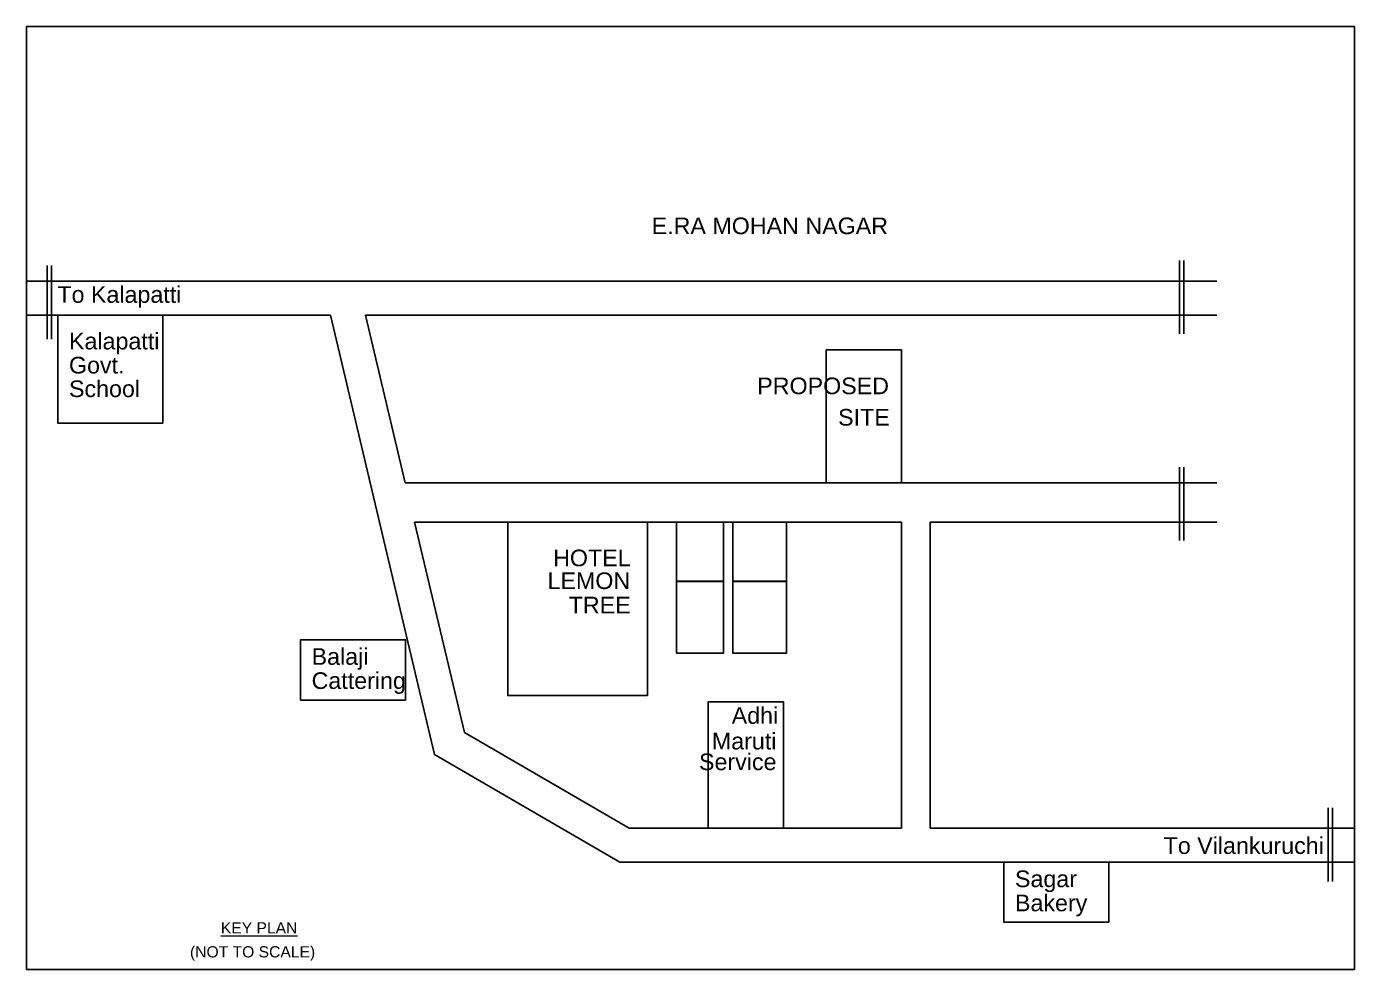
# Model space of a CAD drawing. Header units: metres. Extents: x 1738 to 2075, y -536 to -356.
# Drawn here: x 1737.61 to 1768.83, y -479.27 to -457.1 of the extents above; entities that cross this region are included whole.
import ezdxf

# ---------------------------------------------------------------- set-up
doc = ezdxf.new("R2010")
doc.units = ezdxf.units.M
doc.header["$MEASUREMENT"] = 0
doc.layers.add('LOCATION_PLAN', color=7, linetype='Continuous')
doc.styles.get("Standard").update_dxf_attribs({"font": 'arial.ttf'})

msp = doc.modelspace()

# ---------------------------------------------------------------- linework, layer by layer
for p, q in [((1764.723, -462.6), (1764.723, -464.33)), ((1764.823, -462.6), (1764.823, -464.33)), ((1738.103, -462.722), (1738.103, -464.452)), ((1738.203, -462.722), (1738.203, -464.452)), ((1765.597, -463.092), (1737.615, -463.092)), ((1744.764, -463.892), (1737.615, -463.892)), ((1747.209, -474.223), (1744.764, -463.892)), ((1746.518, -467.831), (1745.586, -463.892)), ((1765.597, -463.892), (1745.586, -463.892)), ((1758.181, -464.706), (1756.412, -464.706)), ((1756.412, -464.706), (1756.412, -467.831)), ((1758.181, -467.831), (1758.181, -464.706)), ((1764.723, -467.461), (1764.723, -469.191)), ((1764.823, -467.461), (1764.823, -469.191)), ((1765.597, -467.831), (1746.518, -467.831)), ((1747.908, -473.704), (1746.737, -468.753)), ((1758.181, -468.753), (1746.737, -468.753)), ((1758.181, -468.753), (1758.181, -475.949)), ((1758.861, -468.753), (1758.861, -475.949)), ((1765.597, -468.753), (1758.861, -468.753)), ((1755.408, -472.985), (1753.639, -472.985)), ((1753.639, -472.985), (1753.639, -475.949)), ((1755.408, -475.949), (1755.408, -472.985)), ((1751.779, -475.949), (1747.908, -473.704)), ((1751.563, -476.749), (1747.209, -474.223)), ((1768.214, -475.471), (1768.214, -477.202)), ((1768.314, -475.471), (1768.314, -477.202)), ((1757.744, -475.949), (1751.779, -475.949)), ((1757.744, -475.949), (1758.181, -475.949)), ((1758.861, -475.949), (1768.833, -475.949)), ((1768.833, -476.749), (1751.563, -476.749))]:
    msp.add_line(p, q)
at = {"lineweight": 30}
for p, q in [((1752.896, -470.141), (1754.003, -470.141)), ((1754.217, -470.141), (1755.481, -470.141))]:
    msp.add_line(p, q, dxfattribs=at)
for points in [[(1740.817, -466.431), (1738.352, -466.431), (1738.352, -463.892), (1740.817, -463.892)], [(1748.926, -468.753), (1752.211, -468.753), (1752.211, -472.834), (1748.926, -472.834)], [(1752.896, -468.753), (1754.003, -468.753), (1754.003, -471.836), (1752.896, -471.836)], [(1754.217, -468.753), (1755.481, -468.753), (1755.481, -471.836), (1754.217, -471.836)], [(1746.521, -472.938), (1744.056, -472.938), (1744.056, -471.521), (1746.521, -471.521)], [(1763.057, -478.166), (1760.592, -478.166), (1760.592, -476.749), (1763.057, -476.749)]]:
    msp.add_lwpolyline(points, close=True)
at = {"layer": 'LOCATION_PLAN'}
msp.add_lwpolyline([(1768.833, -479.274), (1737.615, -479.274), (1737.615, -457.102), (1768.833, -457.102)], close=True, dxfattribs=at)

# ---------------------------------------------------------------- texts
for s, p in [('E.RA MOHAN NAGAR', (1752.311, -461.984)), ('To Kalapatti ', (1738.339, -463.598)), ('Kalapatti ', (1738.612, -464.694)), ('Govt. ', (1738.612, -465.26)), ('School', (1738.612, -465.815)), ('PROPOSED', (1754.793, -465.747)), ('SITE', (1756.694, -466.486)), ('HOTEL', (1749.994, -469.793)), ('LEMON', (1749.863, -470.329)), ('TREE', (1750.361, -470.901)), ('Balaji', (1744.316, -472.111)), ('Cattering', (1744.316, -472.678)), ('Adhi', (1754.192, -473.498)), ('Maruti', (1753.726, -474.1)), ('Service', (1753.424, -474.587)), ('To Vilankuruchi', (1764.347, -476.558)), ('Sagar', (1760.852, -477.339)), ('Bakery', (1760.852, -477.906))]:
    msp.add_text(s, height=0.3912).set_placement(p)
at = {"lineweight": 20}
for s, p in [(' %%UKEY PLAN%%U ', (1742.08, -478.428)), ('(NOT TO SCALE)', (1741.457, -478.991))]:
    msp.add_text(s, height=0.26335, dxfattribs=at).set_placement(p)

doc.saveas('drawing.dxf')
